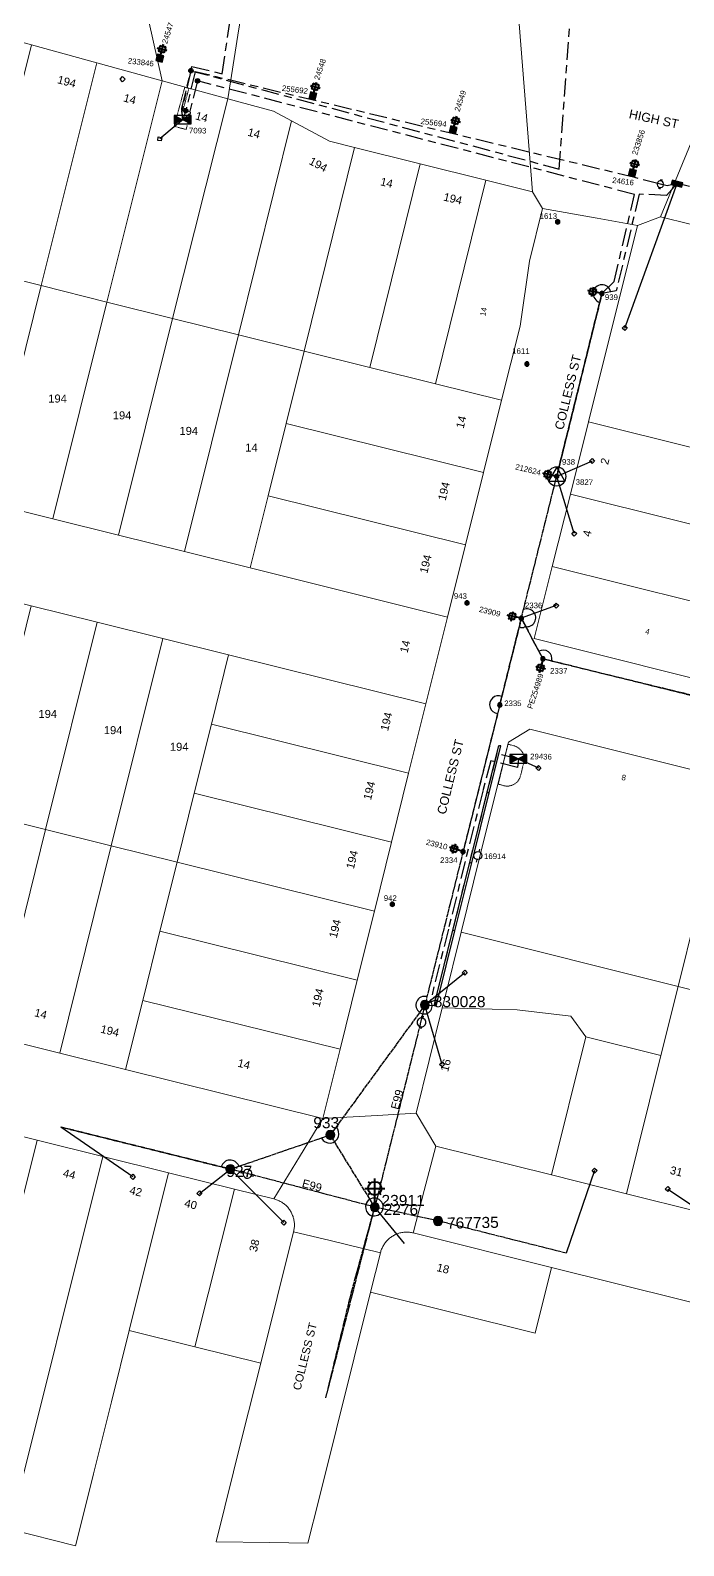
# Model space of a CAD drawing. Header units: metres. Extents: x 287062 to 288920, y 6261941 to 6263050.
# Drawn here: x 287636.1 to 287783, y 6262214.8 to 6262555.7 of the extents above; entities that cross this region are included whole.
import ezdxf
from ezdxf.enums import TextEntityAlignment as Align

# ---------------------------------------------------------------- set-up
doc = ezdxf.new("R2010")
doc.units = ezdxf.units.M
for name, pattern in [('Cable Exist OH', [1, 1, 0]), ('Cable Exist UG', [8.2, 4, -1.2, 1.8, -1.2]), ('HIDDEN', [0.375, 0.25, -0.125]), ('HIDDEN2', [0.1875, 0.125, -0.0625])]:
    doc.linetypes.add(name, pattern=pattern)
doc.layers.get('0').update_dxf_attribs({"color": 6})
for name, color, linetype, lineweight in [('Cadastre Buildings_SP_EXT', 9, 'Continuous', 5), ('Cadastre Land Parcels_SP_EXT', 9, 'Continuous', 5), ('Cadastre Other Property_SP_EXT', 9, 'HIDDEN', 5), ('Cadastre Roads_SP_EXT', 9, 'Continuous', 5)]:
    doc.layers.add(name, color=color, linetype=linetype, lineweight=lineweight)
for name, color, linetype in [('Duct_SP_EXT', 7, 'Continuous'), ('Equip_HV_EXT', 7, 'Continuous'), ('Equip_LV_EXT', 7, 'Continuous'), ('Equip_SP_HV_EXT', 7, 'Continuous'), ('Equip_SP_LV_EXT', 7, 'Continuous'), ('Equip_SP_SL_EXT', 7, 'Continuous'), ('Mains_HV_EXT', 7, 'Continuous'), ('Mains_LV_EXT', 7, 'Continuous'), ('Services_SP_EXT', 7, 'Continuous'), ('Sub_SP_EXT', 7, 'Continuous'), ('Sub_SP_TR_HV_LV_EXT', 7, 'Continuous'), ('SupportsOH_SP_TR_HV_LV_SL_EXT', 7, 'Continuous'), ('SupportsUG_SP_LV_EXT', 7, 'Continuous'), ('SupportsUG_SP_LV_SL_EXT', 7, 'Continuous'), ('Trench_SP_EXT', 7, 'Continuous')]:
    doc.layers.add(name, color=color, linetype=linetype)
doc.styles.add('COLUMN_LABEL', font='arial.ttf')
doc.styles.add('iecARIAL', font='arial.ttf', dxfattribs={"height": 2})
doc.styles.add('POLE_LABEL', font='arial.ttf')
doc.styles.get("Standard").update_dxf_attribs({"font": 'arial.ttf'})

# ---------------------------------------------------------------- blocks, each defined once
blk = doc.blocks.new('SUB_PADMOUNT_EXT')
for points in [[(0, 0), (-3.84, 1.92), (-3.84, -1.92)], [(0, 0), (3.84, 1.92), (3.84, -1.92)]]:
    blk.add_hatch(color=256).paths.add_polyline_path(points)
for p, q in [((3.84, 1.92), (-3.84, -1.92)), ((-3.84, 1.92), (3.84, -1.92))]:
    blk.add_line(p, q)
blk.add_lwpolyline([(-3.84, -1.92), (3.84, -1.92), (3.84, 1.92), (-3.84, 1.92)], close=True)
for tag, height, flags, p in [('STREET_CODE', 0.2, 9, (1.5, 0)), ('ASSET_NUM', 3.5, 8, (2, 2)), ('CONSTRUCTED_VOLTAGE', 0.2, 9, (1.5, -0.2)), ('OPERATING_VOLTAGE', 0.2, 9, (1.5, -0.6)), ('ORIENTATION', 0.2, 9, (1.5, -0.8)), ('OWNED_BY', 0.2, 9, (1.5, -1)), ('OPERATED_BY', 0.2, 9, (1.5, -1.2)), ('SECONDARY_VOLTAGE', 0.2, 9, (1.5, -1.6)), ('STATE', 0.2, 9, (1.5, -1.8)), ('SUBSTATION_TYPE', 0.2, 9, (1.5, -2.2)), ('STREETNAME', 0.2, 9, (1.5, -3)), ('SUBURB', 0.2, 9, (1.5, -3.2)), ('Z', 0.2, 1, (1.5, -3.6)), ('NO_PHASES', 0.2, 9, (1.5, -0.4)), ('MAINTAINED_BY', 0.2, 9, (1.5, -1.4)), ('PARENT', 0.2, 9, (1.5, -2)), ('USAGE', 0.2, 9, (1.5, -2.4)), ('LEGEND', 0.2, 9, (1.5, -2.6)), ('LOCATION', 0.2, 9, (1.5, -2.8)), ('NOTES', 0.2, 9, (1.5, -3.4))]:
    blk.add_attdef(tag, text='', height=height, dxfattribs=dict(flags=flags)).set_placement(p, align=Align.MIDDLE_LEFT)
blk = doc.blocks.new('SUB_POLE_EXT')
blk.add_wipeout([(0, 4.22), (0.42, 4.2), (0.83, 4.14), (1.21, 4.05), (1.62, 3.9), (1.99, 3.72), (2.35, 3.51), (2.68, 3.26), (2.99, 2.99), (3.28, 2.66), (3.52, 2.34), (3.76, 1.92), (3.9, 1.62), (4.04, 1.23), (4.18, 0.63), (4.22, 0), (4.18, -0.61), (4.06, -1.15), (3.9, -1.62), (3.58, -2.24), (3.22, -2.73), (2.97, -3.01), (2.68, -3.26), (2.36, -3.5), (2, -3.72), (1.64, -3.89), (1.25, -4.03), (0.82, -4.14), (0.42, -4.2), (0, -4.22), (-0.41, -4.2), (-0.8, -4.15), (-1.21, -4.05), (-1.62, -3.9), (-1.99, -3.73), (-2.35, -3.51), (-2.68, -3.26), (-2.96, -3.02), (-3.23, -2.72), (-3.51, -2.35), (-3.71, -2.01), (-3.91, -1.6), (-4.05, -1.21), (-4.16, -0.76), (-4.22, -0.14), (-4.21, 0.39), (-4.14, 0.83), (-4.03, 1.27), (-3.9, 1.63), (-3.71, 2.02), (-3.5, 2.37), (-3.28, 2.67), (-2.99, 2.99), (-2.68, 3.27), (-2.33, 3.52), (-1.98, 3.73), (-1.63, 3.9), (-1.2, 4.05), (-0.78, 4.15), (-0.4, 4.21)])
blk.add_line((2.16, 0.48), (2.16, 0.48, 0))
blk.add_lwpolyline([(-4.22, 0, 1), (4.22, 0, 1)], format="xyb", close=True)
blk.add_lwpolyline([(2.14, 0.52), (0, 4.22), (-3.66, -2.11), (3.66, -2.11)], close=True)
for tag, height, flags, p in [('STREET_CODE', 0.2, 9, (1.5, 0)), ('ASSET_NUM', 3.5, 8, (2, 2)), ('CONSTRUCTED_VOLTAGE', 0.2, 9, (1.5, -0.2)), ('OPERATING_VOLTAGE', 0.2, 9, (1.5, -0.6)), ('OPERATED_BY', 0.2, 9, (1.5, -0.8)), ('ORIENTATION', 0.2, 9, (1.5, -1.2)), ('OWNED_BY', 0.2, 9, (1.5, -1.4)), ('SECONDARY_VOLTAGE', 0.2, 9, (1.5, -1.6)), ('STATE', 0.2, 9, (1.5, -1.8)), ('SUBSTATION_TYPE', 0.2, 9, (1.5, -2)), ('STREETNAME', 0.2, 9, (1.5, -2.8)), ('SUBURB', 0.2, 9, (1.5, -3)), ('Z', 0.2, 1, (1.5, -3.4)), ('NO_PHASES', 0.2, 9, (1.5, -0.4)), ('MAINTAINED_BY', 0.2, 9, (1.5, -1)), ('USAGE', 0.2, 9, (1.5, -2.2)), ('LEGEND', 0.2, 9, (1.5, -2.4)), ('LOCATION', 0.2, 9, (1.5, -2.6)), ('NOTES', 0.2, 9, (1.5, -3.2))]:
    blk.add_attdef(tag, text='', height=height, dxfattribs=dict(flags=flags)).set_placement(p, align=Align.MIDDLE_LEFT)
blk = doc.blocks.new('COLUMN_EXT')
blk.add_hatch(color=256).paths.add_polyline_path([(-1.49, 1.48), (-1.49, -1.49), (1.48, -1.49), (1.48, 1.48)])
blk.add_lwpolyline([(-1.49, -1.49), (1.48, -1.49), (1.48, 1.48), (-1.49, 1.48)], close=True)
for tag, height, style, flags, p in [('STRUCTURE_PLANT_NUMBER', 0.2, 'POLE_LABEL', 9, (1.81, 0.03)), ('ASSET_NUM', 2.5, 'COLUMN_LABEL', 8, (2, 2)), ('STREET_CODE', 0.2, 'COLUMN_LABEL', 9, (1.81, -0.2))]:
    blk.add_attdef(tag, text='', height=height, dxfattribs=dict(style=style, flags=flags)).set_placement(p, align=Align.MIDDLE_LEFT)
at = {"flags": 1}
blk.add_attdef('Z', (1.81, -2.35), '', height=0.2, dxfattribs=at)
at = {"flags": 9}
for tag, p in [('COLUMN_TYPE', (1.81, -0.4)), ('OWNED_BY', (1.81, -0.6)), ('STATE', (1.81, -0.8)), ('USAGE', (1.81, -1)), ('STREETNAME', (1.81, -1.6)), ('SUBURB', (1.81, -1.8)), ('LEGEND', (1.81, -1.2)), ('LOCATION', (1.81, -1.4)), ('NOTES', (1.81, -2))]:
    blk.add_attdef(tag, text='', height=0.2, dxfattribs=at).set_placement(p, align=Align.MIDDLE_LEFT)
blk = doc.blocks.new('PILLAR_EXT')
blk.add_hatch(color=256).paths.add_polyline_path([(-2.475, 0.99), (-2.475, -0.99), (2.475, -0.99), (2.475, 0.99)])
blk.add_lwpolyline([(-2.475, -0.99), (2.475, -0.99), (2.475, 0.99), (-2.475, 0.99)], close=True)
for tag, p, flags in [('OWNED_BY', (0, -0.2), 9), ('STATE', (0, -0.4), 9), ('SUPPORT_TYPE', (0, -0.6), 9), ('STREETNAME', (0, -1.8), 9), ('SUBURB', (0, -2), 1), ('USAGE', (0, -0.8), 9), ('LEGEND', (0, -1), 9), ('LOCATION', (0, -1.2), 9), ('NOTES', (0, -1.4), 9), ('PARENT', (0, -1.6), 9)]:
    blk.add_attdef(tag, p, '', height=0.2, dxfattribs=dict(flags=flags))
at = {"style": 'iecARIAL', "flags": 8}
blk.add_attdef('ASSET_NUM', (1.5, 3.5), '', height=2.5, dxfattribs=at)
blk = doc.blocks.new('LV_OH_LINKS_OPEN_EXT')
for p, q in [((-0.17, 4.97), (-0.17, 5.46)), ((0.17, 4.97), (0.17, 5.46)), ((-0.17, 3), (-0.17, 2.5)), ((0.17, 3), (0.17, 2.5))]:
    blk.add_line(p, q)
blk.add_lwpolyline([(0, 2.99, 1), (0, 4.98, 1)], format="xyb", close=True)
at = {"flags": 9}
for tag, p in [('ACTUAL_STATUS', (0, 0)), ('CONSTRUCTED_VOLTAGE', (0, -0.2)), ('OPERATING_VOLTAGE', (0, -0.6)), ('ORIENTATION', (0, -0.8)), ('OWNED_BY', (0, -1)), ('STATE', (0, -1.2)), ('SWITCH_TYPE', (0, -1.4)), ('NO_PHASES', (0, -0.4)), ('USAGE', (0, -1.6)), ('LEGEND', (0, -1.8)), ('NOTES', (0, -2))]:
    blk.add_attdef(tag, text='', height=0.2, dxfattribs=at).set_placement(p, align=Align.MIDDLE_LEFT)
at = {"flags": 1}
blk.add_attdef('Z', (0, 0), '', height=0.2, dxfattribs=at)
blk = doc.blocks.new('SL_LANTERN_EXT')
at = {"lineweight": 40}
for p, q in [((-2.25, 4.22), (2.25, 4.22)), ((-1.46, 5.68), (-1.06, 5.28)), ((0, 1.97), (0, 6.47)), ((1.46, 5.68), (1.06, 5.28)), ((-1.46, 2.76), (-1.06, 3.16)), ((0, 0), (0, 2.72)), ((1.46, 2.76), (1.06, 3.16))]:
    blk.add_line(p, q, dxfattribs=at)
blk.add_circle((0, 4.22), 1.5, dxfattribs=at)
at = {"style": 'iecARIAL', "flags": 8}
blk.add_attdef('ASSET_NUM', (1.5, 1.5), '', height=2.5, dxfattribs=at)
for tag, p, height, flags in [('OPERATING_VOLTAGE', (0.98, -1.65), 0.2, 9), ('ORIENTATION', (0.98, -1.85), 0.2, 9), ('OWNED_BY', (0.98, -2.05), 0.2, 9), ('STATE', (0.98, -2.25), 0.2, 9), ('CONSTRUCTED_VOLTAGE', (0.98, -0.65), 0.2, 9), ('CONTROL_TYPE', (0.98, -0.85), 0.2, 9), ('LANTERN_PURPOSE', (0.98, -1.05), 0.2, 9), ('LANTERN_TYPE', (0.98, -1.25), 0.2, 9), ('NO_PHASES', (0.98, -1.45), 0.2, 9), ('USAGE', (0.98, -2.45), 0.2, 9), ('CEXIST', (0.98, -2.65), 0.2, 9), ('CNEW', (0.98, -2.85), 0.2, 9), ('CNUMBER', (0.98, -3.05), 0.2, 9), ('CREMOVE', (0.98, -3.25), 0.2, 9), ('CREPLACE', (0.98, -3.45), 0.2, 9), ('LNUMBER', (2.18, -3.25), 2.5, 8), ('LKINGHEIGHT', (0.98, -3.65), 0.2, 9), ('LBRACKET', (0.98, -3.85), 0.2, 9), ('LBRACKETVOCAB', (0.98, -4.05), 0.2, 9), ('LCATEGORY', (0.98, -4.25), 0.2, 9), ('LCHARGE1', (0.98, -4.45), 0.2, 9), ('LCHARGE1PERCENT', (0.98, -4.65), 0.2, 9), ('LCHARGE2', (0.98, -4.85), 0.2, 9), ('LCHARGE2PERCENT', (0.98, -5.05), 0.2, 9), ('LCHARGE3', (0.98, -5.25), 0.2, 9), ('LCHARGE3PERCENT', (0.98, -5.45), 0.2, 9), ('LEXIST', (0.98, -5.65), 0.2, 9), ('LLAMP', (0.98, -5.85), 0.2, 9), ('LLAMPVOCAB', (0.98, -6.05), 0.2, 9), ('LMAST', (0.98, -6.25), 0.2, 9), ('LMASTVOCAB', (0.98, -6.45), 0.2, 9), ('LNEW', (0.98, -6.65), 0.2, 9), ('LANTNUMBER', (0.98, -6.85), 0.2, 9), ('STREETNAME', (0.98, -9.25), 0.2, 9), ('SUBURB', (0.98, -9.45), 0.2, 1), ('LOUTREACH', (0.98, -7.25), 0.2, 9), ('LOUTREACHVOCAB', (0.98, -7.45), 0.2, 9), ('LRATECODE', (0.98, -7.65), 0.2, 9), ('LREMOVE', (0.98, -7.85), 0.2, 9), ('LREPLACE', (0.98, -8.05), 0.2, 9), ('LTYPE', (0.98, -8.25), 0.2, 9), ('LTYPEVOCAB', (0.98, -8.45), 0.2, 9), ('LEGEND', (0.98, -8.65), 0.2, 9), ('LOCATION', (0.98, -8.85), 0.2, 9), ('NOTES', (0.98, -9.05), 0.2, 9)]:
    blk.add_attdef(tag, p, '', height=height, dxfattribs=dict(flags=flags))
blk = doc.blocks.new('CCP_EXT')
blk.add_wipeout([(0, 0.57), (0.57, 0), (0, -0.57), (-0.57, 0)])
blk.add_lwpolyline([(-0.57, 0), (0, 0.57), (0.57, 0), (0, -0.57), (-0.57, 0)])
at = {"flags": 1}
blk.add_attdef('Z', (0, 0), '', height=0.2, dxfattribs=at)
at = {"flags": 9}
for tag, p in [('CCP_TYPE', (0, 0)), ('CONSTRUCTED_VOLTAGE', (0, -0.2)), ('OPERATING_VOLTAGE', (0, -0.6)), ('ORIENTATION', (0, -0.8)), ('OWNED_BY', (0, -1)), ('STATE', (0, -1.8)), ('NO_PHASES', (0, -0.4)), ('USAGE', (0, -1.2)), ('LEGEND', (0, -1.4)), ('LIFE_SUPPORT', (0, -1.6)), ('NOTES', (0, -2))]:
    blk.add_attdef(tag, text='', height=0.2, dxfattribs=at).set_placement(p, align=Align.MIDDLE_LEFT)
blk = doc.blocks.new('POLE_EXT')
blk.add_hatch(color=256).paths.add_polyline_path([(-1, 0, 1), (1, 0, 1)])
blk.add_lwpolyline([(-1, 0, 1), (1, 0, 1)], format="xyb", close=True)
for tag, height, flags, p in [('pNumber', 2.5, 8, (-17.84, 2.07)), ('OWNED_BY', 0.2, 9, (1.35, -0.4)), ('SPECIAL_USE', 0.2, 9, (1.35, -0.8)), ('STATE', 0.2, 9, (1.35, -1)), ('cLV', 0.2, 9, (1.35, -1.4)), ('hDepth', 0.2, 9, (1.35, -1.6)), ('hDia', 0.2, 9, (1.35, -1.8)), ('cHV', 0.2, 9, (1.35, -2)), ('cLinedev', 0.2, 9, (1.35, -3.4)), ('PARENT', 0.2, 9, (1.35, -0.6)), ('USAGE', 0.2, 9, (1.35, -1.2)), ('LBRACKET', 0.2, 9, (1.35, -2.2)), ('LExisting', 0.2, 9, (1.35, -2.4)), ('LANTNUMBER', 0.2, 9, (1.35, -2.6)), ('LOther', 0.2, 9, (1.35, -2.8)), ('LRemove', 0.2, 9, (1.35, -3)), ('LEGEND', 0.2, 9, (1.35, -3.2)), ('pExisting', 0.2, 9, (1.35, -3.8)), ('pFooting', 0.2, 9, (1.35, -4.4)), ('pNew', 0.2, 9, (1.35, -4.6)), ('pRelocate', 0.2, 9, (1.35, -5)), ('pRemove', 0.2, 9, (1.35, -5.2)), ('pReplace', 0.2, 9, (1.35, -5.4)), ('pStay', 0.2, 9, (1.35, -5.6)), ('pType', 0.2, 9, (1.35, -5.8)), ('cspan', 0.2, 9, (1.35, -6)), ('STREETNAME', 0.2, 9, (1.35, -6.2)), ('SUBURB', 0.2, 9, (1.35, -6.4)), ('LOCATION', 0.2, 9, (1.35, -3.6)), ('PFNUMBER', 0.2, 9, (1.35, -4)), ('NEWPFNUMBER', 0.2, 9, (1.35, -4.2)), ('NOTES', 0.2, 9, (1.35, -6.6)), ('MAINTAINED_BY', 0.2, 9, (1.36, -6.81)), ('OPERATED_BY', 0.2, 9, (1.36, -7.01))]:
    blk.add_attdef(tag, text='', height=height, dxfattribs=dict(flags=flags)).set_placement(p, align=Align.MIDDLE_LEFT)
at = {"style": 'POLE_LABEL'}
for tag, height, flags, p in [('STRUCTURE_PLANT_NUMBER', 0.2, 9, (1.35, 0.03)), ('ASSET_NUM', 2.5, 8, (2, 2)), ('STREET_CODE', 0.2, 9, (1.35, -0.2))]:
    blk.add_attdef(tag, text='', height=height, dxfattribs=dict(at, flags=flags)).set_placement(p, align=Align.MIDDLE_LEFT)
at = {"flags": 1}
blk.add_attdef('Z', (1.35, -7.33), '', height=0.2, dxfattribs=at)
blk = doc.blocks.new('LV_UG_LINKS_OPEN_EXT')
for p, q in [((-0.25, 1.47), (-0.25, 2.22)), ((0.25, 1.47), (0.25, 2.22)), ((-0.25, -1.47), (-0.25, -2.22)), ((0.25, -1.47), (0.25, -2.22))]:
    blk.add_line(p, q)
at = {"flags": 9}
for tag, p in [('ACTUAL_STATUS', (0, 0)), ('CONSTRUCTED_VOLTAGE', (0, -0.2)), ('OPERATING_VOLTAGE', (0, -0.6)), ('ORIENTATION', (0, -0.8)), ('STATE', (0, -1)), ('SWITCH_TYPE', (0, -1.2)), ('NO_PHASES', (0, -0.4)), ('USAGE', (0, -1.4)), ('NOTES', (0, -1.6))]:
    blk.add_attdef(tag, text='', height=0.2, dxfattribs=at).set_placement(p, align=Align.MIDDLE_LEFT)
at = {"flags": 1}
blk.add_attdef('Z', (0, 0), '', height=0.2, dxfattribs=at)
blk.add_wipeout([(-0.25, 1.47), (-0.43, 1.43), (-0.61, 1.36), (-0.77, 1.28), (-0.93, 1.17), (-1.07, 1.05), (-1.19, 0.9), (-1.29, 0.75), (-1.38, 0.58), (-1.44, 0.4), (-1.48, 0.22), (-1.49, 0.03), (-1.49, -0.16), (-1.45, -0.34), (-1.4, -0.52), (-1.32, -0.69), (-1.23, -0.85), (-1.11, -1), (-0.98, -1.13), (-0.83, -1.24), (-0.66, -1.34), (-0.49, -1.41), (-0.31, -1.46), (-0.13, -1.49), (0.06, -1.49), (0.25, -1.47), (0.43, -1.43), (0.61, -1.36), (0.77, -1.28), (0.93, -1.17), (1.07, -1.05), (1.19, -0.9), (1.29, -0.75), (1.38, -0.58), (1.44, -0.4), (1.48, -0.22), (1.49, -0.03), (1.49, 0.16), (1.45, 0.34), (1.4, 0.52), (1.32, 0.69), (1.23, 0.85), (1.11, 1), (0.98, 1.13), (0.83, 1.24), (0.66, 1.34), (0.49, 1.41), (0.31, 1.46), (0.13, 1.49), (-0.06, 1.49)])
blk.add_lwpolyline([(0, -1.49, 1), (0, 1.49, 1)], format="xyb", close=True)
blk = doc.blocks.new('HV_ABS_OPEN_EXT')
for p, q in [((-3, 6.87), (-1.8, 6.87)), ((1.8, 6.87), (3, 6.87))]:
    blk.add_line(p, q)
blk.add_circle((0, 6.87), 1.8)
for tag, height, flags, p in [('STREET_CODE', 0.2, 9, (1.5, 0)), ('ASSET_NUM', 2.5, 8, (2, 2)), ('ACTUAL_STATUS', 0.2, 9, (1.5, -0.2)), ('CONSTRUCTED_VOLTAGE', 0.2, 9, (1.5, -0.4)), ('OPERATING_VOLTAGE', 0.2, 9, (1.5, -0.8)), ('ORIENTATION', 0.2, 9, (1.5, -1)), ('OWNED_BY', 0.2, 9, (1.5, -1.2)), ('STATE', 0.2, 9, (1.5, -1.4)), ('SWITCH_TYPE', 0.2, 9, (1.5, -1.6)), ('STREETNAME', 0.2, 9, (1.5, -2.4)), ('SUBURB', 0.2, 9, (1.5, -2.6)), ('OPERATED_BY', 0.2, 9, (1.5, -3.2)), ('Z', 0.2, 1, (1.5, -3.6)), ('NO_PHASES', 0.2, 9, (1.5, -0.6)), ('USAGE', 0.2, 9, (1.5, -1.8)), ('LEGEND', 0.2, 9, (1.5, -2)), ('LOCATION', 0.2, 9, (1.5, -2.2)), ('NOTES', 0.2, 9, (1.5, -2.8)), ('MAINTAINED_BY', 0.2, 9, (1.5, -3)), ('LABEL_ALIGNMENT', 0.2, 9, (1.5, -3.4))]:
    blk.add_attdef(tag, text='', height=height, dxfattribs=dict(flags=flags)).set_placement(p, align=Align.MIDDLE_LEFT)
blk = doc.blocks.new('CONNECTOR_NODE_EXT')
h = blk.add_hatch(color=256)
edge = h.paths.add_edge_path()
edge.add_arc((0, 0), 0.5, 0, 360)
blk.add_circle((0, 0), 0.5)
at = {"flags": 1}
blk.add_attdef('Z', (0, 0), '', height=0.2, dxfattribs=at)
at = {"flags": 9}
for tag, p in [('CONNECTOR_TYPE', (0, 0)), ('CONSTRUCTED_VOLTAGE', (0, -0.2)), ('OPERATING_VOLTAGE', (0, -0.6)), ('ORIENTATION', (0, -0.8)), ('SUBTYPE', (0, -1)), ('NO_PHASES', (0, -0.4)), ('USAGE', (0, -1.2)), ('NOTES', (0, -1.4))]:
    blk.add_attdef(tag, text='', height=0.2, dxfattribs=at).set_placement(p, align=Align.MIDDLE_LEFT)

msp = doc.modelspace()

# ---------------------------------------------------------------- linework, layer by layer
at = {"layer": 'Cadastre Land Parcels_SP_EXT', "linetype": 'Continuous'}
for points in [[(287651.02, 6262548.41), (287636.3, 6262552.45), (287623.69, 6262501.98), (287638.49, 6262498.3), (287651.02, 6262548.41)], [(287665.74, 6262544.38), (287651.02, 6262548.41), (287638.49, 6262498.3), (287653.28, 6262494.62), (287665.74, 6262544.38)], [(287680.46, 6262540.34), (287665.74, 6262544.38), (287653.28, 6262494.62), (287668.07, 6262490.94), (287680.46, 6262540.34)], [(287694.79, 6262535.36), (287690.76, 6262537.52), (287680.46, 6262540.34), (287668.07, 6262490.94), (287682.86, 6262487.26), (287694.79, 6262535.36)], [(287708.96, 6262529.37), (287703.34, 6262530.77), (287694.79, 6262535.36), (287682.86, 6262487.26), (287697.65, 6262483.58), (287708.96, 6262529.37)], [(287723.75, 6262525.68), (287708.96, 6262529.37), (287697.65, 6262483.58), (287712.45, 6262479.9), (287723.75, 6262525.68)], [(287738.55, 6262522), (287723.75, 6262525.68), (287712.45, 6262479.9), (287727.23, 6262476.22), (287738.55, 6262522)], [(287746.24, 6262489.19), (287748.35, 6262503.84), (287751.29, 6262515.68), (287749.06, 6262519.37), (287738.55, 6262522), (287727.23, 6262476.22), (287742.02, 6262472.54), (287746.24, 6262489.19)], [(287797.82, 6262508.83), (287777.83, 6262513.81), (287772.61, 6262511.84), (287761.6, 6262467.69), (287786.01, 6262461.6), (287797.82, 6262508.83)], [(287653.28, 6262494.62), (287638.49, 6262498.3), (287626.34, 6262449.5), (287641.13, 6262445.82), (287653.28, 6262494.62)], [(287668.07, 6262490.94), (287653.28, 6262494.62), (287641.13, 6262445.82), (287655.92, 6262442.14), (287668.07, 6262490.94)], [(287682.86, 6262487.26), (287668.07, 6262490.94), (287655.92, 6262442.14), (287670.72, 6262438.46), (287682.86, 6262487.26)], [(287685.51, 6262434.78), (287670.72, 6262438.46), (287682.86, 6262487.26), (287697.65, 6262483.58), (287693.6, 6262467.31), (287689.55, 6262451.05), (287685.51, 6262434.78)], [(287712.45, 6262479.9), (287697.65, 6262483.58), (287693.6, 6262467.31), (287737.98, 6262456.27), (287742.02, 6262472.54), (287727.23, 6262476.22), (287712.45, 6262479.9)], [(287737.98, 6262456.27), (287693.6, 6262467.31), (287689.55, 6262451.05), (287733.93, 6262440), (287737.98, 6262456.27)], [(287733.93, 6262440), (287689.55, 6262451.05), (287685.51, 6262434.78), (287729.88, 6262423.74), (287733.93, 6262440)], [(287806.34, 6262439.25), (287757.54, 6262451.42), (287753.48, 6262435.15), (287802.27, 6262422.98), (287806.34, 6262439.25)], [(287802.27, 6262422.98), (287753.48, 6262435.15), (287749.41, 6262418.88), (287798.2, 6262406.72), (287802.27, 6262422.98)], [(287651.06, 6262422.56), (287636.27, 6262426.24), (287624.69, 6262379.59), (287639.48, 6262375.92), (287651.06, 6262422.56)], [(287665.86, 6262418.89), (287651.06, 6262422.56), (287639.48, 6262375.92), (287654.28, 6262372.24), (287665.86, 6262418.89)], [(287680.65, 6262415.22), (287665.86, 6262418.89), (287654.28, 6262372.24), (287669.07, 6262368.57), (287672.93, 6262384.1), (287676.78, 6262399.64), (287680.65, 6262415.22)], [(287721.16, 6262388.62), (287676.78, 6262399.64), (287680.65, 6262415.22), (287725.03, 6262404.2), (287721.16, 6262388.62)], [(287721.16, 6262388.62), (287676.78, 6262399.64), (287672.93, 6262384.1), (287717.31, 6262373.09), (287721.16, 6262388.62)], [(287785.76, 6262356.69), (287789.71, 6262372.58), (287793.38, 6262387.27), (287748.44, 6262398.5), (287743.6, 6262395.58), (287740.87, 6262384.62), (287737.12, 6262369.55), (287732.96, 6262352.84), (287781.76, 6262340.63), (287785.76, 6262356.69)], [(287717.31, 6262373.09), (287672.93, 6262384.1), (287669.07, 6262368.57), (287713.45, 6262357.55), (287717.31, 6262373.09)], [(287654.28, 6262372.24), (287639.48, 6262375.92), (287627.9, 6262329.27), (287642.7, 6262325.59), (287654.28, 6262372.24)], [(287669.07, 6262368.57), (287654.28, 6262372.24), (287642.7, 6262325.59), (287657.49, 6262321.92), (287661.36, 6262337.5), (287665.21, 6262353.04), (287669.07, 6262368.57)], [(287713.45, 6262357.55), (287669.07, 6262368.57), (287665.21, 6262353.04), (287709.59, 6262342.02), (287713.45, 6262357.55)], [(287709.59, 6262342.02), (287665.21, 6262353.04), (287661.36, 6262337.5), (287705.74, 6262326.49), (287709.59, 6262342.02)], [(287705.74, 6262326.49), (287661.36, 6262337.5), (287657.49, 6262321.92), (287701.87, 6262310.91), (287705.74, 6262326.49)], [(287798.03, 6262336.58), (287781.76, 6262340.63), (287777.89, 6262325.11), (287770.14, 6262294), (287786.41, 6262289.94), (287798.03, 6262336.58)], [(287761.02, 6262329.33), (287757.63, 6262333.93), (287745.57, 6262335.37), (287728.73, 6262335.85), (287722.82, 6262312.12), (287727.26, 6262304.72), (287753.27, 6262298.22), (287761.02, 6262329.33)], [(287652.38, 6262302.41), (287637.59, 6262306.09), (287617.72, 6262226.57), (287616.63, 6262222.2), (287631.42, 6262218.51), (287652.38, 6262302.41)], [(287647.31, 6262219.2), (287650.24, 6262230.96), (287654.29, 6262247.15), (287658.31, 6262263.24), (287667.17, 6262298.73), (287652.38, 6262302.41), (287631.42, 6262218.51), (287646.21, 6262214.82), (287647.31, 6262219.2)], [(287681.96, 6262295.04), (287667.17, 6262298.73), (287658.31, 6262263.24), (287673.1, 6262259.55), (287681.96, 6262295.04)], [(287695.27, 6262285.45), (287695.32, 6262285.66), (287695.37, 6262285.87), (287695.4, 6262286.09), (287695.43, 6262286.3), (287695.45, 6262286.52), (287695.46, 6262286.74), (287695.46, 6262286.96), (287695.46, 6262287.17), (287695.45, 6262287.39), (287695.43, 6262287.61), (287695.4, 6262287.83), (287695.36, 6262288.04), (287695.32, 6262288.25), (287695.27, 6262288.47), (287695.21, 6262288.68), (287695.15, 6262288.88), (287695.07, 6262289.09), (287694.99, 6262289.29), (287694.91, 6262289.49), (287694.81, 6262289.69), (287694.71, 6262289.88), (287694.6, 6262290.07), (287694.48, 6262290.25), (287694.36, 6262290.43), (287694.23, 6262290.61), (287694.1, 6262290.78), (287693.96, 6262290.95), (287693.81, 6262291.11), (287693.66, 6262291.26), (287693.5, 6262291.41), (287693.34, 6262291.56), (287693.17, 6262291.7), (287692.99, 6262291.83), (287692.82, 6262291.96), (287692.63, 6262292.07), (287692.45, 6262292.19), (287692.26, 6262292.29), (287692.06, 6262292.39), (287691.87, 6262292.49), (287691.66, 6262292.57), (287691.46, 6262292.65), (287691.26, 6262292.72), (287691.05, 6262292.78), (287690.84, 6262292.84), (287681.96, 6262295.04), (287673.1, 6262259.55), (287687.89, 6262255.87), (287695.27, 6262285.45)], [(287753.29, 6262277.44), (287722.21, 6262285.17), (287722, 6262285.22), (287721.78, 6262285.27), (287721.57, 6262285.3), (287721.35, 6262285.33), (287721.13, 6262285.35), (287720.92, 6262285.36), (287720.7, 6262285.36), (287720.48, 6262285.36), (287720.26, 6262285.34), (287720.05, 6262285.32), (287719.83, 6262285.3), (287719.61, 6262285.26), (287719.4, 6262285.22), (287719.19, 6262285.17), (287718.98, 6262285.11), (287718.77, 6262285.04), (287718.57, 6262284.97), (287718.36, 6262284.89), (287718.16, 6262284.8), (287717.97, 6262284.7), (287717.78, 6262284.6), (287717.59, 6262284.49), (287717.4, 6262284.38), (287717.22, 6262284.26), (287717.05, 6262284.13), (287716.87, 6262283.99), (287716.71, 6262283.85), (287716.55, 6262283.7), (287716.39, 6262283.55), (287716.24, 6262283.39), (287716.1, 6262283.23), (287715.96, 6262283.06), (287715.83, 6262282.89), (287715.7, 6262282.71), (287715.58, 6262282.53), (287715.47, 6262282.34), (287715.36, 6262282.15), (287715.26, 6262281.96), (287715.17, 6262281.76), (287715.08, 6262281.56), (287715.01, 6262281.36), (287714.94, 6262281.15), (287714.87, 6262280.94), (287714.82, 6262280.73), (287712.6, 6262271.86), (287749.6, 6262262.65), (287753.29, 6262277.44)]]:
    msp.add_lwpolyline(points, close=True, dxfattribs=at)
for points in [[(287621.48, 6262429.91), (287636.27, 6262426.24), (287651.06, 6262422.56), (287665.86, 6262418.89), (287680.65, 6262415.22), (287725.03, 6262404.2), (287729.88, 6262423.74), (287685.51, 6262434.78), (287670.72, 6262438.46), (287655.92, 6262442.14), (287641.13, 6262445.82), (287626.34, 6262449.5)], [(287805.95, 6262368.38), (287809.64, 6262383.22), (287793.38, 6262387.27), (287789.71, 6262372.58), (287785.76, 6262356.69), (287781.76, 6262340.63), (287798.03, 6262336.58), (287804.24, 6262361.54)]]:
    msp.add_lwpolyline(points, dxfattribs=at)
at = {"layer": 'Cadastre Other Property_SP_EXT', "linetype": 'HIDDEN2'}
msp.add_lwpolyline([(287671.73, 6262542.68), (287670.8, 6262542.93), (287668.41, 6262534.14), (287671.11, 6262533.43), (287672.13, 6262537.32), (287670.41, 6262537.78), (287671.73, 6262542.68)], close=True, dxfattribs=at)
msp.add_lwpolyline([(287743.5, 6262395.13), (287741.32, 6262386.16), (287742.45, 6262385.83), (287742.45, 6262385.83, 0.41768), (287746.33, 6262387.99), (287746.33, 6262387.99), (287747.03, 6262390.93), (287747.03, 6262390.93, 0.420828), (287744.84, 6262394.79), (287744.84, 6262394.79), (287743.5, 6262395.13)], format="xyb", close=True, dxfattribs=at)
at = {"layer": 'Cadastre Roads_SP_EXT', "linetype": 'Continuous'}
msp.add_lwpolyline([(287747.54, 6262538.27), (287746.01, 6262557.17), (287739.93, 6262558.28), (287684.96, 6262568.33), (287682.77, 6262554.68), (287680.46, 6262540.34), (287690.76, 6262537.52), (287694.79, 6262535.36), (287703.34, 6262530.77), (287708.96, 6262529.37), (287723.75, 6262525.68), (287738.55, 6262522), (287749.06, 6262519.37), (287747.54, 6262538.27)], close=True, dxfattribs=at)
msp.add_lwpolyline([(287786.16, 6262533.98), (287777.83, 6262513.81), (287777.83, 6262513.81), (287797.82, 6262508.83)], dxfattribs=at)
at = {"layer": 'Duct_SP_EXT'}
for p, q in [((287738.84, 6262384.3), (287741.47, 6262394.86)), ((287739.31, 6262384.19), (287741.93, 6262394.74)), ((287741.47, 6262394.86), (287741.7, 6262394.8)), ((287741.93, 6262394.74), (287741.7, 6262394.8)), ((287734.9, 6262368.53), (287738.84, 6262384.3)), ((287735.37, 6262368.42), (287739.31, 6262384.19)), ((287738.84, 6262384.3), (287739.07, 6262384.24)), ((287739.31, 6262384.19), (287739.07, 6262384.24)), ((287731.11, 6262353.28), (287734.9, 6262368.53)), ((287731.58, 6262353.17), (287735.37, 6262368.42)), ((287734.9, 6262368.53), (287735.13, 6262368.48)), ((287735.37, 6262368.42), (287735.13, 6262368.48)), ((287727.18, 6262337.52), (287731.11, 6262353.28)), ((287731.11, 6262353.28), (287731.35, 6262353.22)), ((287731.58, 6262353.17), (287731.35, 6262353.22)), ((287726.9, 6262336.38), (287727.18, 6262337.52)), ((287727.18, 6262337.52), (287727.41, 6262337.46)), ((287727.37, 6262336.27), (287727.65, 6262337.4)), ((287727.65, 6262337.4), (287727.41, 6262337.46)), ((287726.9, 6262336.38), (287727.14, 6262336.33)), ((287727.37, 6262336.27), (287727.14, 6262336.33))]:
    msp.add_line(p, q, dxfattribs=at)
at = {"layer": 'Mains_HV_EXT', "linetype": 'Cable Exist UG'}
for points in [[(287672.19, 6262546.66), (287670.08, 6262537.54), (287670.35, 6262535.63)], [(287673.68, 6262544.37), (287671.84, 6262537.05), (287670.29, 6262535.53)], [(287764.64, 6262496.53), (287767.36, 6262499.25), (287771.99, 6262518.81), (287673.68, 6262544.37)]]:
    msp.add_lwpolyline(points, dxfattribs=at)
at = {"layer": 'Mains_HV_EXT', "linetype": 'Cable Exist OH'}
for points in [[(287746.51, 6262423.46), (287733.4, 6262370.96)], [(287751.37, 6262414.34), (287746.51, 6262423.46)], [(287840.06, 6262392.34), (287751.37, 6262414.34)], [(287724.8, 6262336.4), (287703.54, 6262307.24)], [(287681.07, 6262299.54), (287703.54, 6262307.24)], [(287713.55, 6262290.99), (287703.54, 6262307.24)], [(287702.54, 6262248.08), (287708.39, 6262272.19), (287713.55, 6262290.99)]]:
    msp.add_lwpolyline(points, dxfattribs=at)
at = {"layer": 'Mains_HV_EXT', "linetype": 'Continuous'}
for points in [[(287747.43, 6262421.74, -0.524941), (287746.04, 6262421.57)], [(287753.34, 6262413.85, 0.675981), (287750.46, 6262416.03)], [(287725.28, 6262338.34, 0.846327), (287723.64, 6262334.83)], [(287723.62, 6262334.8, 0.886271), (287726.05, 6262337.29)], [(287701.57, 6262306.5, 1.179393), (287704.82, 6262308.99)], [(287682.93, 6262300.25, 0.734668), (287679.02, 6262300.05)], [(287712.25, 6262292.72, 0.610301), (287713.06, 6262288.97)]]:
    msp.add_lwpolyline(points, format="xyb", dxfattribs=at)
at = {"layer": 'Mains_LV_EXT', "linetype": 'Cable Exist UG'}
for points in [[(287671.02, 6262537.67), (287671.13, 6262538.02), (287670.35, 6262535.63)], [(287824.2, 6262511.06), (287781.54, 6262521.26)]]:
    msp.add_lwpolyline(points, dxfattribs=at)
at = {"layer": 'Mains_LV_EXT', "linetype": 'Continuous'}
for points in [[(287766.63, 6262496.88, 1.808983), (287764.15, 6262494.57)], [(287747.38, 6262421.6, 1.338091), (287747, 6262425.42)], [(287742.14, 6262405.89, 1.164086), (287741.19, 6262402.05)], [(287713.08, 6262289.06, 2.389519), (287711.49, 6262291.42)]]:
    msp.add_lwpolyline(points, format="xyb", dxfattribs=at)
at = {"layer": 'Mains_LV_EXT', "linetype": 'Cable Exist OH'}
for points in [[(287741.67, 6262403.97), (287746.51, 6262423.46)], [(287746.51, 6262423.46), (287751.37, 6262414.34)], [(287751.37, 6262414.34), (287793.68, 6262404.08)], [(287724.8, 6262336.4), (287713.55, 6262290.99)], [(287713.55, 6262290.99), (287681.07, 6262299.54)], [(287702.54, 6262248.05), (287713.55, 6262290.99)], [(287756.57, 6262280.64), (287727.76, 6262287.89), (287713.55, 6262290.99)]]:
    msp.add_lwpolyline(points, dxfattribs=at)
at = {"layer": 'Services_SP_EXT'}
msp.add_lwpolyline([(287720.26, 6262282.82), (287713.55, 6262290.99)], dxfattribs=at)
at = {"layer": 'Trench_SP_EXT', "linetype": 'Cable Exist UG'}
msp.add_lwpolyline([(287724.8, 6262336.4), (287727.14, 6262336.33)], dxfattribs=at)

# ---------------------------------------------------------------- block references
at = {"layer": 'Equip_HV_EXT'}
for p in [(287672.19, 6262546.66), (287673.68, 6262544.37)]:
    msp.add_blockref('CONNECTOR_NODE_EXT', p, dxfattribs=at)
at = {"layer": 'Equip_LV_EXT'}
msp.add_blockref('CONNECTOR_NODE_EXT', (287671.02, 6262537.67), dxfattribs=at)
at = {"layer": 'Equip_SP_HV_EXT', "xscale": 0.5, "yscale": 0.5, "zscale": 0.5, "rotation": 255.0096584512695}
msp.add_blockref('HV_ABS_OPEN_EXT', (287733.4, 6262370.96), dxfattribs=at)
at = {"layer": 'Equip_SP_LV_EXT'}
for p, rotation in [((287724.81, 6262336.47), 168.985081106881), ((287681.07, 6262299.54), 254.6676208521644)]:
    msp.add_blockref('LV_OH_LINKS_OPEN_EXT', p, dxfattribs=dict(at, rotation=rotation))
at = {"layer": 'Equip_SP_SL_EXT', "xscale": 0.5, "yscale": 0.5, "zscale": 0.5}
for p, rotation in [((287665.17, 6262549.46), 345.3400019348911), ((287699.63, 6262540.97), 345.3400019348911), ((287731.17, 6262533.33), 345.3400019348911), ((287771.48, 6262523.65), 345.3400019348911), ((287764.64, 6262496.53), 78.4939612994129), ((287746.51, 6262423.46), 77.37305338021488), ((287751.37, 6262414.34), 164.999984727625), ((287733.4, 6262370.96), 71.84535133739436)]:
    msp.add_blockref('SL_LANTERN_EXT', p, dxfattribs=dict(at, rotation=rotation))
at = {"layer": 'Equip_SP_SL_EXT'}
ref = msp.add_blockref('SL_LANTERN_EXT', (287713.55, 6262290.99), dxfattribs=at)
ref.add_attrib('ASSET_NUM', '23911', dxfattribs={"layer": '0', "height": 2.5, "rotation": 359.9752, "style": 'iecARIAL'}).set_placement((287715.05, 6262292.49), align=Align.MIDDLE_LEFT)
at = {"layer": 'Sub_SP_EXT', "xscale": 0.5, "yscale": 0.5, "zscale": 0.5}
for p in [(287670.35, 6262535.63), (287745.84, 6262391.86)]:
    msp.add_blockref('SUB_PADMOUNT_EXT', p, dxfattribs=at)
at = {"layer": 'Sub_SP_TR_HV_LV_EXT', "xscale": 0.5, "yscale": 0.5, "zscale": 0.5}
msp.add_blockref('SUB_POLE_EXT', (287754.47, 6262455.38), dxfattribs=at)
at = {"layer": 'SupportsOH_SP_TR_HV_LV_SL_EXT', "xscale": 0.5, "yscale": 0.5, "zscale": 0.5}
for p in [(287754.69, 6262512.66), (287764.64, 6262496.53), (287747.77, 6262480.68), (287734.28, 6262426.92), (287746.51, 6262423.46), (287751.37, 6262414.34), (287733.4, 6262370.96)]:
    msp.add_blockref('POLE_EXT', p, dxfattribs=at)
at = {"layer": 'SupportsOH_SP_TR_HV_LV_SL_EXT'}
ref = msp.add_blockref('POLE_EXT', (287741.67, 6262403.97), dxfattribs=dict(at, xscale=0.5, yscale=0.5, zscale=0.5))
ref.add_attrib('ASSET_NUM', '2335', dxfattribs={"layer": '0', "height": 1.25, "rotation": 359.9335, "style": 'POLE_LABEL'}).set_placement((287742.67, 6262404.34), align=Align.MIDDLE_LEFT)
ref = msp.add_blockref('POLE_EXT', (287717.49, 6262359.13), dxfattribs=dict(at, xscale=0.5, yscale=0.5, zscale=0.5))
ref.add_attrib('ASSET_NUM', '942', dxfattribs={"layer": '0', "height": 1.25, "rotation": 359.935, "style": 'POLE_LABEL'}).set_placement((287718.49, 6262359.51), align=Align.BOTTOM_RIGHT)
ref = msp.add_blockref('POLE_EXT', (287724.81, 6262336.47), dxfattribs=at)
ref.add_attrib('ASSET_NUM', '830028', dxfattribs={"layer": '0', "height": 2.5, "style": 'POLE_LABEL'}).set_placement((287726.81, 6262337.22), align=Align.MIDDLE_LEFT)
ref = msp.add_blockref('POLE_EXT', (287703.54, 6262307.24), dxfattribs=at)
ref.add_attrib('ASSET_NUM', '933', dxfattribs={"layer": '0', "height": 2.5, "rotation": 0.042, "style": 'POLE_LABEL'}).set_placement((287705.54, 6262307.99), align=Align.BOTTOM_RIGHT)
ref = msp.add_blockref('POLE_EXT', (287681.07, 6262299.54), dxfattribs=at)
ref.add_attrib('ASSET_NUM', '927', dxfattribs={"layer": '0', "height": 2.5, "rotation": 0.0451, "style": 'POLE_LABEL'}).set_placement((287683.07, 6262300.29), align=Align.TOP_CENTER)
ref = msp.add_blockref('POLE_EXT', (287713.55, 6262290.99), dxfattribs=at)
ref.add_attrib('ASSET_NUM', '2276', dxfattribs={"layer": '0', "height": 2.5, "rotation": 359.5146, "style": 'POLE_LABEL'}).set_placement((287715.55, 6262291.74), align=Align.TOP_LEFT)
ref = msp.add_blockref('POLE_EXT', (287727.76, 6262287.89), dxfattribs=at)
ref.add_attrib('ASSET_NUM', '767735', dxfattribs={"layer": '0', "height": 2.5, "rotation": 1, "style": 'POLE_LABEL'}).set_placement((287729.76, 6262288.64), align=Align.TOP_LEFT)
at = {"layer": 'SupportsUG_SP_LV_EXT', "xscale": 0.5, "yscale": 0.5, "zscale": 0.5, "rotation": 345.7197544679856}
msp.add_blockref('PILLAR_EXT', (287781.54, 6262521.26), dxfattribs=at)
at = {"layer": 'SupportsUG_SP_LV_SL_EXT', "xscale": 0.5, "yscale": 0.5, "zscale": 0.5, "rotation": 345.3400019348911}
for p in [(287665.17, 6262549.46), (287699.63, 6262540.97), (287731.17, 6262533.33), (287771.48, 6262523.65)]:
    msp.add_blockref('COLUMN_EXT', p, dxfattribs=at)

# ---------------------------------------------------------------- texts
at = {"layer": 'Cadastre Land Parcels_SP_EXT'}
for s, height, rotation, p in [('194', 1.8, 344.9487, (287642, 6262543.88)), ('14', 1.8, 344.9921, (287656.86, 6262539.78)), ('14', 1.8, 345.1319, (287673.03, 6262535.74)), ('14', 1.8, 345.166, (287684.79, 6262532.07)), ('194', 1.8, 331.9362, (287698.56, 6262525.75)), ('14', 1.8, 346.7349, (287714.65, 6262520.91)), ('194', 1.8, 346.7404, (287728.86, 6262517.48)), ('14', 1.26, 78.6057, (287738.41, 6262491.35)), ('14', 1.8, 76.1746, (287733.51, 6262466.03)), ('2', 1.8, 76.5881, (287766.02, 6262457.91)), ('194', 1.8, 76.174, (287729.46, 6262449.8)), ('4', 1.8, 76.6237, (287762.02, 6262441.68)), ('194', 1.8, 76.1744, (287725.35, 6262433.44)), ('4', 1.26, 346.1958, (287774.26, 6262419.98)), ('14', 1.8, 76.1746, (287720.89, 6262415.54)), ('194', 1.8, 76.2124, (287716.53, 6262397.99)), ('194', 1.8, 76.2116, (287712.68, 6262382.45)), ('8', 1.26, 347.5826, (287768.95, 6262387.12)), ('194', 1.8, 76.2121, (287708.82, 6262366.91)), ('194', 1.8, 76.212, (287704.97, 6262351.38)), ('194', 1.8, 76.212, (287701.11, 6262335.85)), ('14', 1.8, 346.1723, (287636.83, 6262333.96)), ('194', 1.8, 346.1727, (287651.71, 6262330.28)), ('14', 1.8, 346.1726, (287682.55, 6262322.63)), ('16', 1.8, 76.1566, (287730.04, 6262321.34)), ('31', 1.8, 345.9872, (287779.8, 6262298.52)), ('44', 1.8, 346.2791, (287643.26, 6262297.86)), ('42', 1.8, 346.2057, (287658.22, 6262294)), ('40', 1.8, 346.246, (287670.58, 6262291.1)), ('38', 1.8, 76.2937, (287686.99, 6262280.78)), ('18', 1.8, 346.071, (287727.33, 6262276.64))]:
    msp.add_text(s, height=height, rotation=rotation, dxfattribs=at).set_placement(p)
for s, p in [('194', (287640.09, 6262472)), ('194', (287654.6, 6262468.22)), ('194', (287669.6, 6262464.73)), ('14', (287684.4, 6262460.96)), ('194', (287637.88, 6262401.05)), ('194', (287652.59, 6262397.4)), ('194', (287667.45, 6262393.66))]:
    msp.add_text(s, height=1.8, dxfattribs=at).set_placement(p)
at = {"layer": 'Cadastre Roads_SP_EXT', "color": 7}
for s, rotation, p in [('HIGH ST', 347.8601, (287770.58, 6262536.01)), ('COLLESS ST', 76.348, (287755.93, 6262465.72)), ('COLLESS ST', 76.173, (287729.46, 6262379.19))]:
    msp.add_text(s, height=2, rotation=rotation, dxfattribs=at).set_placement(p)
at = {"layer": 'Cadastre Roads_SP_EXT'}
msp.add_text('COLLESS ST', height=1.8, rotation=76.1651, dxfattribs=at).set_placement((287696.83, 6262249.65))
at = {"layer": 'Equip_SP_HV_EXT'}
msp.add_text('16914', height=1.26, rotation=359.4353, dxfattribs=at).set_placement((287738.11, 6262369.32))
at = {"layer": 'Equip_SP_SL_EXT'}
for s, rotation, p in [('24547', 71.8257, (287666.81, 6262552.6)), ('24548', 71.8257, (287701.06, 6262544.45)), ('24549', 71.8257, (287732.62, 6262537.33)), ('233856', 71.8257, (287772.55, 6262527.56)), ('23909', 346.1886, (287736.9, 6262424.94)), ('PE254989', 71.8257, (287748.98, 6262402.97)), ('23910', 346.1886, (287724.97, 6262372.55))]:
    msp.add_text(s, height=1.26, rotation=rotation, dxfattribs=at).set_placement(p)
at = {"layer": 'Mains_LV_EXT'}
for rotation, p in [(74.663, (287718.84, 6262312.81)), (344.7034, (287697.04, 6262295.58))]:
    msp.add_text('E99', height=1.8, rotation=rotation, dxfattribs=at).set_placement(p)
at = {"layer": 'Sub_SP_EXT'}
msp.add_text('7093', height=1.26, rotation=359.4353, dxfattribs=at).set_placement((287671.74, 6262532.57))
at = {"layer": 'Sub_SP_TR_HV_LV_EXT'}
msp.add_text('3827', height=1.26, rotation=358.5537, dxfattribs=at).set_placement((287758.71, 6262453.51))
at = {"layer": 'SupportsOH_SP_TR_HV_LV_SL_EXT'}
for s, p in [('1613', (287750.63, 6262513.33)), ('939', (287765.3, 6262495.08)), ('1611', (287744.45, 6262482.98)), ('943', (287731.33, 6262427.87)), ('2336', (287747.32, 6262425.75)), ('2337', (287752.97, 6262411.02)), ('2334', (287728.23, 6262368.43))]:
    msp.add_text(s, height=1.26, rotation=359.4353, dxfattribs=at).set_placement(p)
at = {"layer": 'SupportsUG_SP_LV_EXT'}
for s, p in [('233846', (287657.92, 6262548.31)), ('255692', (287692.59, 6262542.14)), ('255694', (287723.79, 6262534.69)), ('24616', (287766.89, 6262521.43))]:
    msp.add_text(s, height=1.26, rotation=352.958, dxfattribs=at).set_placement(p)

# ---------------------------------------------------------------- next in the draw order: linework, layer by layer
at = {"layer": 'Cadastre Land Parcels_SP_EXT', "linetype": 'Continuous'}
msp.add_lwpolyline([(287810.4, 6262455.52), (287786.01, 6262461.6), (287761.6, 6262467.69), (287757.54, 6262451.42), (287806.34, 6262439.25), (287810.4, 6262455.52)], close=True, dxfattribs=at)

# ---------------------------------------------------------------- next in the draw order: block references
at = {"layer": 'Equip_LV_EXT', "xscale": 0.5, "yscale": 0.5, "zscale": 0.5, "rotation": 165.6478047017967}
msp.add_blockref('LV_UG_LINKS_OPEN_EXT', (287777.79, 6262521.13), dxfattribs=at)
at = {"layer": 'Equip_SP_SL_EXT', "xscale": 0.5, "yscale": 0.5, "zscale": 0.5, "rotation": 76.68774244810888}
msp.add_blockref('SL_LANTERN_EXT', (287754.47, 6262455.38), dxfattribs=at)
at = {"layer": 'Services_SP_EXT'}
for p, rotation in [((287656.82, 6262544.76), 90.0000000000002), ((287665.18, 6262531.31), 217.0730732676395)]:
    msp.add_blockref('CCP_EXT', p, dxfattribs=dict(at, rotation=rotation))
for p in [(287769.78, 6262488.75), (287754.35, 6262426.31), (287750.35, 6262389.8), (287733.77, 6262343.73), (287728.67, 6262323.11), (287659.09, 6262297.8), (287762.98, 6262299.2), (287674.08, 6262294.09), (287779.44, 6262295.04), (287693.05, 6262287.51)]:
    msp.add_blockref('CCP_EXT', p, dxfattribs=at)
at = {"layer": 'SupportsOH_SP_TR_HV_LV_SL_EXT', "xscale": 0.5, "yscale": 0.5, "zscale": 0.5}
msp.add_blockref('POLE_EXT', (287754.47, 6262455.38), dxfattribs=at)

# ---------------------------------------------------------------- next in the draw order: texts
at = {"layer": 'Equip_SP_SL_EXT'}
msp.add_text('212624', height=1.26, rotation=346.1886, dxfattribs=at).set_placement((287745.03, 6262456.99))
at = {"layer": 'SupportsOH_SP_TR_HV_LV_SL_EXT'}
msp.add_text('938', height=1.26, rotation=359.4353, dxfattribs=at).set_placement((287755.65, 6262458.04))

# ---------------------------------------------------------------- next in the draw order: linework, layer by layer
at = {"layer": 'Cadastre Buildings_SP_EXT', "linetype": 'Continuous'}
for points in [[(287781.76, 6262340.63), (287732.96, 6262352.84), (287729.12, 6262337.42), (287728.73, 6262335.85), (287745.57, 6262335.37), (287757.63, 6262333.93), (287761.02, 6262329.33), (287777.89, 6262325.11), (287781.76, 6262340.63)], [(287777.89, 6262325.11), (287761.02, 6262329.33), (287753.27, 6262298.22), (287770.14, 6262294), (287777.89, 6262325.11)]]:
    msp.add_lwpolyline(points, close=True, dxfattribs=at)
at = {"layer": 'Cadastre Roads_SP_EXT', "linetype": 'Continuous'}
for points in [[(287621.58, 6262556.48), (287636.3, 6262552.45), (287651.02, 6262548.41), (287665.74, 6262544.38), (287661.64, 6262562.46)], [(287989.76, 6262359.02), (287973.78, 6262362.98), (287957.8, 6262366.95), (287938.28, 6262371.81), (287918.52, 6262376.74), (287899.23, 6262381.54), (287879.59, 6262386.44), (287875.9, 6262387.36), (287863.33, 6262390.49), (287847.06, 6262394.55), (287839.02, 6262396.55), (287830.74, 6262398.61), (287814.47, 6262402.67), (287798.2, 6262406.72), (287749.41, 6262418.88), (287749.41, 6262418.88)], [(287725.03, 6262404.2), (287725.03, 6262404.2), (287721.16, 6262388.62), (287717.31, 6262373.09), (287713.45, 6262357.55), (287709.59, 6262342.02), (287705.74, 6262326.49), (287701.87, 6262310.91), (287714.11, 6262311.61), (287722.82, 6262312.12), (287728.73, 6262335.85), (287729.12, 6262337.42), (287732.96, 6262352.84), (287737.12, 6262369.55), (287740.87, 6262384.62), (287743.6, 6262395.58), (287743.6, 6262395.58)], [(287748.44, 6262398.5), (287793.38, 6262387.27), (287809.64, 6262383.22), (287825.91, 6262379.17), (287842.18, 6262375.12), (287858.45, 6262371.06), (287874.72, 6262367.01), (287892.66, 6262362.54)], [(287622.62, 6262309.82), (287637.59, 6262306.09), (287652.38, 6262302.41), (287667.17, 6262298.73), (287681.96, 6262295.04), (287690.84, 6262292.84), (287696.64, 6262302.33), (287701.87, 6262310.91), (287657.49, 6262321.92), (287642.7, 6262325.59), (287627.9, 6262329.27)], [(287786.41, 6262289.94), (287770.14, 6262294), (287753.27, 6262298.22), (287727.26, 6262304.72), (287724.68, 6262294.76), (287722.27, 6262285.42), (287722.21, 6262285.17), (287753.29, 6262277.44), (287768.08, 6262273.76), (287782.87, 6262270.08), (287797.66, 6262266.39)]]:
    msp.add_lwpolyline(points, dxfattribs=at)
msp.add_lwpolyline([(287700.93, 6262225.13), (287704.92, 6262241.1), (287708.91, 6262257.07), (287712.6, 6262271.86), (287714.82, 6262280.73), (287703.52, 6262283.46), (287695.27, 6262285.45), (287687.89, 6262255.87), (287683.75, 6262239.31), (287679.82, 6262223.59), (287677.85, 6262215.69), (287689.91, 6262215.51), (287698.5, 6262215.37), (287700.93, 6262225.13)], close=True, dxfattribs=at)
at = {"layer": 'Duct_SP_EXT'}
msp.add_line((287727.65, 6262337.4), (287731.58, 6262353.17), dxfattribs=at)
at = {"layer": 'Mains_HV_EXT', "linetype": 'Cable Exist UG'}
for points in [[(287672.19, 6262546.66), (287755.03, 6262524.53), (287758.07, 6262566.38), (287749.32, 6262591.78), (287735.01, 6262617.32), (287727.2, 6262627.59), (287693.32, 6262642.84), (287677.33, 6262651.73), (287677.86, 6262653.79), (287640.13, 6262678.91)], [(287745.84, 6262391.86), (287745.68, 6262389.92), (287739.65, 6262391.37), (287739.65, 6262391.37), (287737.82, 6262384.54), (287733.88, 6262368.77), (287730.1, 6262353.53), (287726.17, 6262337.76), (287726.05, 6262337.29), (287724.8, 6262336.4)]]:
    msp.add_lwpolyline(points, dxfattribs=at)
at = {"layer": 'Mains_HV_EXT', "linetype": 'Cable Exist OH'}
for points in [[(287746.51, 6262423.46), (287754.47, 6262455.38)], [(287733.4, 6262370.96), (287724.8, 6262336.4)], [(287642.91, 6262309), (287681.07, 6262299.54)]]:
    msp.add_lwpolyline(points, dxfattribs=at)
at = {"layer": 'Mains_LV_EXT', "linetype": 'Cable Exist UG'}
for points in [[(287670.35, 6262535.63), (287670.16, 6262538.21), (287672.42, 6262547.6), (287679.25, 6262545.98), (287682.26, 6262566.82), (287616.17, 6262579.33)], [(287777.79, 6262521.13), (287772.08, 6262522.61), (287673.15, 6262546.41), (287671.02, 6262537.67)], [(287781.54, 6262521.26), (287779.19, 6262518.61), (287773.02, 6262518.87), (287767.86, 6262497.1), (287764.64, 6262496.53)], [(287781.54, 6262521.26), (287779.3, 6262520.76), (287777.79, 6262521.13)], [(287745.94, 6262391.78), (287741.02, 6262393.03), (287741.02, 6262393.03), (287738.78, 6262384.31), (287734.84, 6262368.55), (287731.05, 6262353.3), (287727.12, 6262337.53), (287724.81, 6262336.47)]]:
    msp.add_lwpolyline(points, dxfattribs=at)
at = {"layer": 'Mains_LV_EXT', "linetype": 'Cable Exist OH'}
for points in [[(287746.51, 6262423.46), (287754.47, 6262455.38)], [(287741.67, 6262403.97), (287733.4, 6262370.96), (287724.8, 6262336.4)], [(287681.07, 6262299.54), (287642.91, 6262309)]]:
    msp.add_lwpolyline(points, dxfattribs=at)
at = {"layer": 'Services_SP_EXT'}
for points in [[(287670.35, 6262535.63), (287668.86, 6262534.44), (287665.18, 6262531.31)], [(287769.78, 6262488.75), (287781.54, 6262521.26)], [(287754.35, 6262426.31), (287746.51, 6262423.46)], [(287745.84, 6262391.86), (287750.35, 6262389.8)], [(287733.77, 6262343.73), (287724.8, 6262336.4)], [(287728.67, 6262323.11), (287724.8, 6262336.4)], [(287659.09, 6262297.8), (287642.91, 6262309)], [(287674.08, 6262294.09), (287681.07, 6262299.54)], [(287693.05, 6262287.51), (287681.07, 6262299.54)], [(287762.98, 6262299.2), (287756.57, 6262280.64)], [(287779.44, 6262295.04), (287796.33, 6262283.84)]]:
    msp.add_lwpolyline(points, dxfattribs=at)

# ---------------------------------------------------------------- next in the draw order: block references
for p in [(287762.42, 6262458.83), (287758.41, 6262442.51)]:
    msp.add_blockref('CCP_EXT', p, dxfattribs=at)

# ---------------------------------------------------------------- next in the draw order: texts
at = {"layer": 'Sub_SP_EXT'}
msp.add_text('29436', height=1.26, rotation=359.4353, dxfattribs=at).set_placement((287748.48, 6262391.74))

# ---------------------------------------------------------------- next in the draw order: linework, layer by layer
at = {"layer": 'Cadastre Roads_SP_EXT', "linetype": 'Continuous'}
msp.add_lwpolyline([(287749.34, 6262418.9), (287749.41, 6262418.88), (287753.48, 6262435.15), (287757.54, 6262451.42), (287761.6, 6262467.69), (287772.61, 6262511.84), (287763.58, 6262513.46), (287751.29, 6262515.68), (287748.35, 6262503.84), (287746.24, 6262489.19), (287742.02, 6262472.54), (287737.98, 6262456.27), (287733.93, 6262440), (287729.88, 6262423.74)], dxfattribs=at)
at = {"layer": 'Mains_HV_EXT', "linetype": 'Cable Exist OH'}
msp.add_lwpolyline([(287754.47, 6262455.38), (287764.64, 6262496.53)], dxfattribs=at)
at = {"layer": 'Mains_LV_EXT', "linetype": 'Cable Exist OH'}
msp.add_lwpolyline([(287764.64, 6262496.53), (287754.47, 6262455.38)], dxfattribs=at)
at = {"layer": 'Services_SP_EXT'}
for points in [[(287762.42, 6262458.83), (287754.47, 6262455.38)], [(287758.41, 6262442.51), (287754.47, 6262455.38)]]:
    msp.add_lwpolyline(points, dxfattribs=at)

doc.saveas('drawing.dxf')
